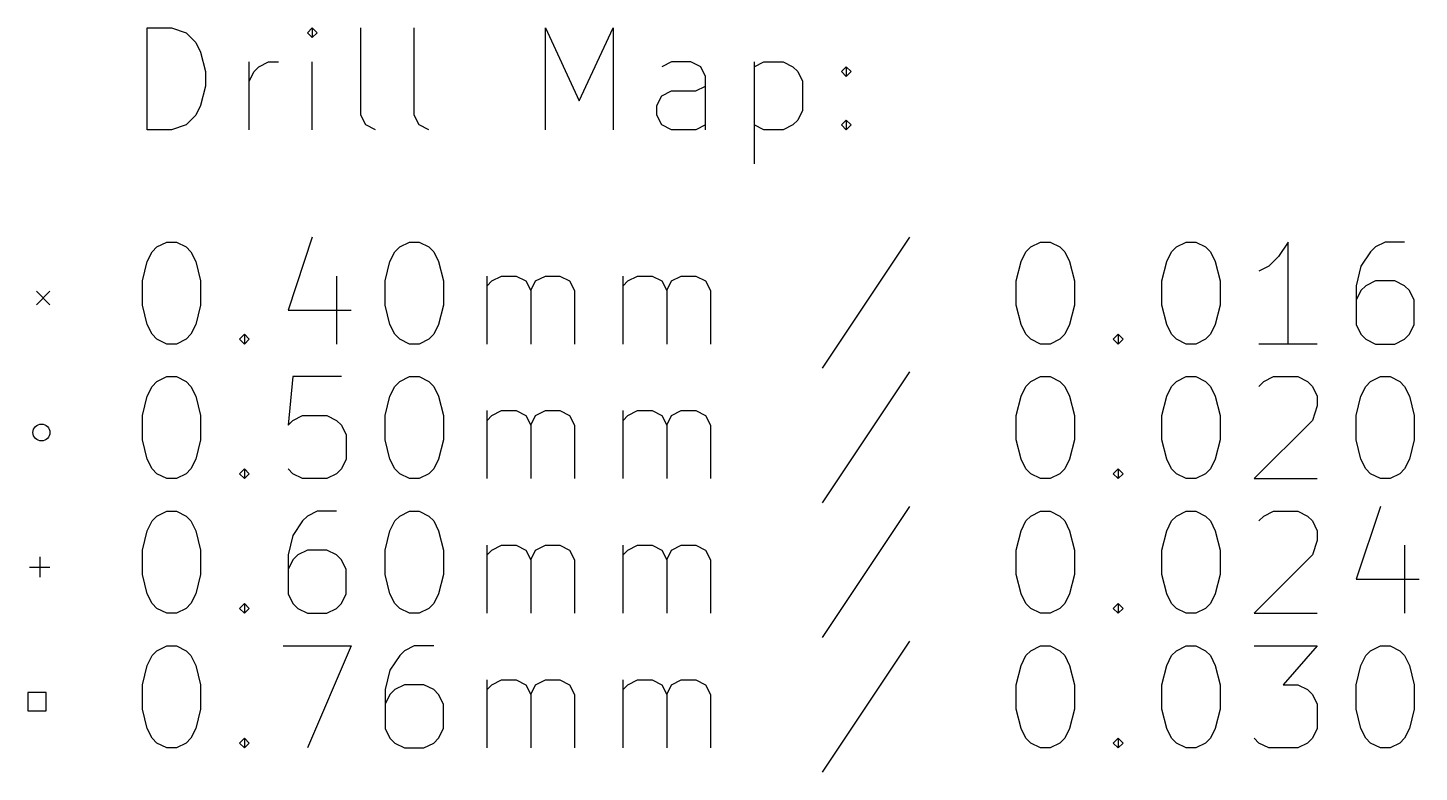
# Model space of a CAD drawing. Extents: x 28 to 204, y -135 to -30.
# Drawn here: x 29.32 to 70.27, y -111.08 to -89.18 of the extents above; entities that cross this region are included whole.
import ezdxf

# ---------------------------------------------------------------- set-up
doc = ezdxf.new("R2010")
doc.units = 0
doc.layers.add('BLACK', color=7, linetype='CONTINUOUS')

msp = doc.modelspace()

# ---------------------------------------------------------------- linework, layer by layer
at = {"layer": 'BLACK', "linetype": 'CONTINUOUS'}
for p, q in [((32.8393, -92.1821), (32.8393, -89.1821)), ((32.8393, -89.1821), (33.5536, -89.1821)), ((33.5536, -89.1821), (33.9821, -89.325)), ((37.6964, -89.1821), (37.5536, -89.325)), ((37.8393, -89.325), (37.6964, -89.1821)), ((37.6964, -89.1821), (37.6964, -89.4679)), ((39.125, -91.7536), (39.125, -89.1821)), ((40.6964, -91.7536), (40.6964, -89.1821)), ((44.5536, -92.1821), (44.5536, -89.1821)), ((44.5536, -89.1821), (45.5536, -91.325)), ((45.5536, -91.325), (46.5536, -89.1821)), ((46.5536, -89.1821), (46.5536, -92.1821)), ((33.9821, -89.325), (34.2679, -89.6107)), ((34.2679, -89.6107), (34.4107, -89.8964)), ((37.5536, -89.325), (37.6964, -89.4679)), ((37.6964, -89.4679), (37.8393, -89.325)), ((34.4107, -89.8964), (34.5536, -90.4679)), ((34.5536, -90.4679), (34.5536, -90.8964)), ((35.8393, -92.1821), (35.8393, -90.1821)), ((35.8393, -90.7536), (35.9821, -90.4679)), ((35.9821, -90.4679), (36.125, -90.325)), ((36.125, -90.325), (36.4107, -90.1821)), ((36.4107, -90.1821), (36.6964, -90.1821)), ((37.6964, -92.1821), (37.6964, -90.1821)), ((48.2679, -90.1821), (47.9821, -90.325)), ((48.8393, -90.1821), (48.2679, -90.1821)), ((49.125, -90.325), (48.8393, -90.1821)), ((49.2679, -90.6107), (49.125, -90.325)), ((50.6964, -90.1821), (50.6964, -93.1821)), ((50.6964, -90.325), (50.9821, -90.1821)), ((50.9821, -90.1821), (51.5536, -90.1821)), ((51.5536, -90.1821), (51.8393, -90.325)), ((51.8393, -90.325), (51.9821, -90.4679)), ((51.9821, -90.4679), (52.125, -90.7536)), ((53.2679, -90.4679), (53.4107, -90.325)), ((53.4107, -90.6107), (53.2679, -90.4679)), ((53.4107, -90.325), (53.5536, -90.4679)), ((53.4107, -90.325), (53.4107, -90.6107)), ((53.5536, -90.4679), (53.4107, -90.6107)), ((49.2679, -92.1821), (49.2679, -90.6107)), ((52.125, -90.7536), (52.125, -91.6107)), ((34.5536, -90.8964), (34.4107, -91.4679)), ((47.8393, -91.4679), (47.9821, -91.1821)), ((47.9821, -91.1821), (48.2679, -91.0393)), ((48.2679, -91.0393), (48.9821, -91.0393)), ((48.9821, -91.0393), (49.2679, -90.8964)), ((34.4107, -91.4679), (34.2679, -91.7536)), ((47.8393, -91.7536), (47.8393, -91.4679)), ((52.125, -91.6107), (51.9821, -91.8964)), ((33.9821, -92.0393), (33.5536, -92.1821)), ((34.2679, -91.7536), (33.9821, -92.0393)), ((39.2679, -92.0393), (39.125, -91.7536)), ((39.5536, -92.1821), (39.2679, -92.0393)), ((40.8393, -92.0393), (40.6964, -91.7536)), ((41.125, -92.1821), (40.8393, -92.0393)), ((47.9821, -92.0393), (47.8393, -91.7536)), ((48.2679, -92.1821), (47.9821, -92.0393)), ((49.2679, -92.0393), (48.9821, -92.1821)), ((50.9821, -92.1821), (50.6964, -92.0393)), ((51.8393, -92.0393), (51.5536, -92.1821)), ((51.9821, -91.8964), (51.8393, -92.0393)), ((53.2679, -92.0393), (53.4107, -91.8964)), ((53.4107, -92.1821), (53.2679, -92.0393)), ((53.4107, -91.8964), (53.5536, -92.0393)), ((53.4107, -91.8964), (53.4107, -92.1821)), ((53.5536, -92.0393), (53.4107, -92.1821)), ((33.5536, -92.1821), (32.8393, -92.1821)), ((48.9821, -92.1821), (48.2679, -92.1821)), ((51.5536, -92.1821), (50.9821, -92.1821)), ((37.6964, -95.3393), (36.9821, -97.4821)), ((55.2679, -95.3393), (52.6964, -99.1964)), ((32.8393, -96.0536), (32.9821, -95.7679)), ((32.9821, -95.7679), (33.125, -95.625)), ((33.125, -95.625), (33.4107, -95.4821)), ((33.4107, -95.4821), (33.6964, -95.4821)), ((33.6964, -95.4821), (33.9821, -95.625)), ((33.9821, -95.625), (34.125, -95.7679)), ((34.125, -95.7679), (34.2679, -96.0536)), ((39.9821, -96.0536), (40.125, -95.7679)), ((40.125, -95.7679), (40.2679, -95.625)), ((40.2679, -95.625), (40.5536, -95.4821)), ((40.5536, -95.4821), (40.8393, -95.4821)), ((40.8393, -95.4821), (41.125, -95.625)), ((41.125, -95.625), (41.2679, -95.7679)), ((41.2679, -95.7679), (41.4107, -96.0536)), ((58.5536, -96.0536), (58.6964, -95.7679)), ((58.6964, -95.7679), (58.8393, -95.625)), ((58.8393, -95.625), (59.125, -95.4821)), ((59.125, -95.4821), (59.4107, -95.4821)), ((59.4107, -95.4821), (59.6964, -95.625)), ((59.6964, -95.625), (59.8393, -95.7679)), ((59.8393, -95.7679), (59.9821, -96.0536)), ((62.8393, -96.0536), (62.9821, -95.7679)), ((62.9821, -95.7679), (63.125, -95.625)), ((63.125, -95.625), (63.4107, -95.4821)), ((63.4107, -95.4821), (63.6964, -95.4821)), ((63.6964, -95.4821), (63.9821, -95.625)), ((63.9821, -95.625), (64.125, -95.7679)), ((64.125, -95.7679), (64.2679, -96.0536)), ((66.4107, -95.4821), (66.125, -95.9107)), ((66.4107, -98.4821), (66.4107, -95.4821)), ((68.8393, -95.7679), (68.5536, -96.1964)), ((68.9821, -95.625), (68.8393, -95.7679)), ((69.2679, -95.4821), (68.9821, -95.625)), ((69.8393, -95.4821), (69.2679, -95.4821)), ((32.6964, -96.625), (32.8393, -96.0536)), ((34.2679, -96.0536), (34.4107, -96.625)), ((39.8393, -96.625), (39.9821, -96.0536)), ((41.4107, -96.0536), (41.5536, -96.625)), ((58.4107, -96.625), (58.5536, -96.0536)), ((59.9821, -96.0536), (60.125, -96.625)), ((62.6964, -96.625), (62.8393, -96.0536)), ((64.2679, -96.0536), (64.4107, -96.625)), ((65.8393, -96.1964), (65.5536, -96.3393)), ((66.125, -95.9107), (65.8393, -96.1964)), ((68.5536, -96.1964), (68.4107, -96.7679)), ((32.6964, -97.3393), (32.6964, -96.625)), ((34.4107, -96.625), (34.4107, -97.3393)), ((38.4107, -96.4821), (38.4107, -98.4821)), ((39.8393, -97.3393), (39.8393, -96.625)), ((41.5536, -96.625), (41.5536, -97.3393)), ((42.8393, -98.4821), (42.8393, -96.4821)), ((42.8393, -96.7679), (42.9821, -96.625)), ((42.9821, -96.625), (43.2679, -96.4821)), ((43.2679, -96.4821), (43.6964, -96.4821)), ((43.6964, -96.4821), (43.9821, -96.625)), ((43.9821, -96.625), (44.125, -96.9107)), ((44.125, -96.9107), (44.2679, -96.625)), ((44.2679, -96.625), (44.5536, -96.4821)), ((44.5536, -96.4821), (44.9821, -96.4821)), ((44.9821, -96.4821), (45.2679, -96.625)), ((45.2679, -96.625), (45.4107, -96.9107)), ((46.8393, -98.4821), (46.8393, -96.4821)), ((46.8393, -96.7679), (46.9821, -96.625)), ((46.9821, -96.625), (47.2679, -96.4821)), ((47.2679, -96.4821), (47.6964, -96.4821)), ((47.6964, -96.4821), (47.9821, -96.625)), ((47.9821, -96.625), (48.125, -96.9107)), ((48.125, -96.9107), (48.2679, -96.625)), ((48.2679, -96.625), (48.5536, -96.4821)), ((48.5536, -96.4821), (48.9821, -96.4821)), ((48.9821, -96.4821), (49.2679, -96.625)), ((49.2679, -96.625), (49.4107, -96.9107)), ((58.4107, -97.3393), (58.4107, -96.625)), ((60.125, -96.625), (60.125, -97.3393)), ((62.6964, -97.3393), (62.6964, -96.625)), ((64.4107, -96.625), (64.4107, -97.3393)), ((68.9821, -96.625), (68.6964, -96.7679)), ((69.5536, -96.625), (68.9821, -96.625)), ((69.8393, -96.7679), (69.5536, -96.625)), ((29.575, -96.925), (29.975, -97.325)), ((29.975, -96.925), (29.575, -97.325)), ((44.125, -96.9107), (44.125, -98.4821)), ((45.4107, -96.9107), (45.4107, -98.4821)), ((48.125, -96.9107), (48.125, -98.4821)), ((49.4107, -96.9107), (49.4107, -98.4821)), ((68.4107, -96.7679), (68.4107, -97.9107)), ((68.5536, -96.9107), (68.4107, -97.1964)), ((68.6964, -96.7679), (68.5536, -96.9107)), ((69.9821, -96.9107), (69.8393, -96.7679)), ((70.125, -97.1964), (69.9821, -96.9107)), ((32.8393, -97.9107), (32.6964, -97.3393)), ((34.4107, -97.3393), (34.2679, -97.9107)), ((39.9821, -97.9107), (39.8393, -97.3393)), ((41.5536, -97.3393), (41.4107, -97.9107)), ((58.5536, -97.9107), (58.4107, -97.3393)), ((60.125, -97.3393), (59.9821, -97.9107)), ((62.8393, -97.9107), (62.6964, -97.3393)), ((64.4107, -97.3393), (64.2679, -97.9107)), ((70.125, -97.9107), (70.125, -97.1964)), ((36.9821, -97.4821), (38.8393, -97.4821)), ((32.9821, -98.1964), (32.8393, -97.9107)), ((33.125, -98.3393), (32.9821, -98.1964)), ((34.125, -98.1964), (33.9821, -98.3393)), ((34.2679, -97.9107), (34.125, -98.1964)), ((35.5536, -98.3393), (35.6964, -98.1964)), ((35.6964, -98.1964), (35.8393, -98.3393)), ((35.6964, -98.1964), (35.6964, -98.4821)), ((40.125, -98.1964), (39.9821, -97.9107)), ((40.2679, -98.3393), (40.125, -98.1964)), ((41.2679, -98.1964), (41.125, -98.3393)), ((41.4107, -97.9107), (41.2679, -98.1964)), ((58.6964, -98.1964), (58.5536, -97.9107)), ((58.8393, -98.3393), (58.6964, -98.1964)), ((59.8393, -98.1964), (59.6964, -98.3393)), ((59.9821, -97.9107), (59.8393, -98.1964)), ((61.2679, -98.3393), (61.4107, -98.1964)), ((61.4107, -98.1964), (61.5536, -98.3393)), ((61.4107, -98.1964), (61.4107, -98.4821)), ((62.9821, -98.1964), (62.8393, -97.9107)), ((63.125, -98.3393), (62.9821, -98.1964)), ((64.125, -98.1964), (63.9821, -98.3393)), ((64.2679, -97.9107), (64.125, -98.1964)), ((68.4107, -97.9107), (68.5536, -98.1964)), ((68.5536, -98.1964), (68.6964, -98.3393)), ((69.8393, -98.3393), (69.9821, -98.1964)), ((69.9821, -98.1964), (70.125, -97.9107)), ((33.4107, -98.4821), (33.125, -98.3393)), ((33.6964, -98.4821), (33.4107, -98.4821)), ((33.9821, -98.3393), (33.6964, -98.4821)), ((35.6964, -98.4821), (35.5536, -98.3393)), ((35.8393, -98.3393), (35.6964, -98.4821)), ((40.5536, -98.4821), (40.2679, -98.3393)), ((40.8393, -98.4821), (40.5536, -98.4821)), ((41.125, -98.3393), (40.8393, -98.4821)), ((59.125, -98.4821), (58.8393, -98.3393)), ((59.4107, -98.4821), (59.125, -98.4821)), ((59.6964, -98.3393), (59.4107, -98.4821)), ((61.4107, -98.4821), (61.2679, -98.3393)), ((61.5536, -98.3393), (61.4107, -98.4821)), ((63.4107, -98.4821), (63.125, -98.3393)), ((63.6964, -98.4821), (63.4107, -98.4821)), ((63.9821, -98.3393), (63.6964, -98.4821)), ((67.2679, -98.4821), (65.5536, -98.4821)), ((68.6964, -98.3393), (68.9821, -98.4821)), ((68.9821, -98.4821), (69.5536, -98.4821)), ((69.5536, -98.4821), (69.8393, -98.3393)), ((33.125, -99.585), (33.4107, -99.4421)), ((33.4107, -99.4421), (33.6964, -99.4421)), ((33.6964, -99.4421), (33.9821, -99.585)), ((37.125, -99.4421), (36.9821, -100.871)), ((38.5536, -99.4421), (37.125, -99.4421)), ((40.2679, -99.585), (40.5536, -99.4421)), ((40.5536, -99.4421), (40.8393, -99.4421)), ((40.8393, -99.4421), (41.125, -99.585)), ((55.2679, -99.2993), (52.6964, -103.156)), ((58.8393, -99.585), (59.125, -99.4421)), ((59.125, -99.4421), (59.4107, -99.4421)), ((59.4107, -99.4421), (59.6964, -99.585)), ((63.125, -99.585), (63.4107, -99.4421)), ((63.4107, -99.4421), (63.6964, -99.4421)), ((63.6964, -99.4421), (63.9821, -99.585)), ((65.6964, -99.585), (65.9821, -99.4421)), ((65.9821, -99.4421), (66.6964, -99.4421)), ((66.6964, -99.4421), (66.9821, -99.585)), ((68.8393, -99.585), (69.125, -99.4421)), ((69.125, -99.4421), (69.4107, -99.4421)), ((69.4107, -99.4421), (69.6964, -99.585)), ((32.8393, -100.014), (32.9821, -99.7279)), ((32.9821, -99.7279), (33.125, -99.585)), ((33.9821, -99.585), (34.125, -99.7279)), ((34.125, -99.7279), (34.2679, -100.014)), ((39.9821, -100.014), (40.125, -99.7279)), ((40.125, -99.7279), (40.2679, -99.585)), ((41.125, -99.585), (41.2679, -99.7279)), ((41.2679, -99.7279), (41.4107, -100.014)), ((58.5536, -100.014), (58.6964, -99.7279)), ((58.6964, -99.7279), (58.8393, -99.585)), ((59.6964, -99.585), (59.8393, -99.7279)), ((59.8393, -99.7279), (59.9821, -100.014)), ((62.8393, -100.014), (62.9821, -99.7279)), ((62.9821, -99.7279), (63.125, -99.585)), ((63.9821, -99.585), (64.125, -99.7279)), ((64.125, -99.7279), (64.2679, -100.014)), ((65.5536, -99.7279), (65.6964, -99.585)), ((66.9821, -99.585), (67.125, -99.7279)), ((67.125, -99.7279), (67.2679, -100.014)), ((68.5536, -100.014), (68.6964, -99.7279)), ((68.6964, -99.7279), (68.8393, -99.585)), ((69.6964, -99.585), (69.8393, -99.7279)), ((69.8393, -99.7279), (69.9821, -100.014)), ((32.6964, -100.585), (32.8393, -100.014)), ((34.2679, -100.014), (34.4107, -100.585)), ((39.8393, -100.585), (39.9821, -100.014)), ((41.4107, -100.014), (41.5536, -100.585)), ((58.4107, -100.585), (58.5536, -100.014)), ((59.9821, -100.014), (60.125, -100.585)), ((62.6964, -100.585), (62.8393, -100.014)), ((64.2679, -100.014), (64.4107, -100.585)), ((67.2679, -100.299), (67.125, -100.728)), ((67.2679, -100.014), (67.2679, -100.299)), ((68.4107, -100.585), (68.5536, -100.014)), ((69.9821, -100.014), (70.125, -100.585)), ((32.6964, -101.299), (32.6964, -100.585)), ((34.4107, -100.585), (34.4107, -101.299)), ((37.125, -100.728), (37.4107, -100.585)), ((37.4107, -100.585), (38.125, -100.585)), ((38.125, -100.585), (38.4107, -100.728)), ((39.8393, -101.299), (39.8393, -100.585)), ((41.5536, -100.585), (41.5536, -101.299)), ((42.8393, -102.442), (42.8393, -100.442)), ((42.8393, -100.728), (42.9821, -100.585)), ((42.9821, -100.585), (43.2679, -100.442)), ((43.2679, -100.442), (43.6964, -100.442)), ((43.6964, -100.442), (43.9821, -100.585)), ((43.9821, -100.585), (44.125, -100.871)), ((44.125, -100.871), (44.2679, -100.585)), ((44.2679, -100.585), (44.5536, -100.442)), ((44.5536, -100.442), (44.9821, -100.442)), ((44.9821, -100.442), (45.2679, -100.585)), ((45.2679, -100.585), (45.4107, -100.871)), ((46.8393, -102.442), (46.8393, -100.442)), ((46.8393, -100.728), (46.9821, -100.585)), ((46.9821, -100.585), (47.2679, -100.442)), ((47.2679, -100.442), (47.6964, -100.442)), ((47.6964, -100.442), (47.9821, -100.585)), ((47.9821, -100.585), (48.125, -100.871)), ((48.125, -100.871), (48.2679, -100.585)), ((48.2679, -100.585), (48.5536, -100.442)), ((48.5536, -100.442), (48.9821, -100.442)), ((48.9821, -100.442), (49.2679, -100.585)), ((49.2679, -100.585), (49.4107, -100.871)), ((58.4107, -101.299), (58.4107, -100.585)), ((60.125, -100.585), (60.125, -101.299)), ((62.6964, -101.299), (62.6964, -100.585)), ((64.4107, -100.585), (64.4107, -101.299)), ((68.4107, -101.299), (68.4107, -100.585)), ((70.125, -100.585), (70.125, -101.299)), ((36.9821, -100.871), (37.125, -100.728)), ((38.4107, -100.728), (38.5536, -100.871)), ((38.5536, -100.871), (38.6964, -101.156)), ((44.125, -100.871), (44.125, -102.442)), ((45.4107, -100.871), (45.4107, -102.442)), ((48.125, -100.871), (48.125, -102.442)), ((49.4107, -100.871), (49.4107, -102.442)), ((67.125, -100.728), (65.4107, -102.442)), ((32.8393, -101.871), (32.6964, -101.299)), ((34.4107, -101.299), (34.2679, -101.871)), ((38.6964, -101.156), (38.6964, -101.871)), ((39.9821, -101.871), (39.8393, -101.299)), ((41.5536, -101.299), (41.4107, -101.871)), ((58.5536, -101.871), (58.4107, -101.299)), ((60.125, -101.299), (59.9821, -101.871)), ((62.8393, -101.871), (62.6964, -101.299)), ((64.4107, -101.299), (64.2679, -101.871)), ((68.5536, -101.871), (68.4107, -101.299)), ((70.125, -101.299), (69.9821, -101.871)), ((32.9821, -102.156), (32.8393, -101.871)), ((34.2679, -101.871), (34.125, -102.156)), ((38.6964, -101.871), (38.5536, -102.156)), ((40.125, -102.156), (39.9821, -101.871)), ((41.4107, -101.871), (41.2679, -102.156)), ((58.6964, -102.156), (58.5536, -101.871)), ((59.9821, -101.871), (59.8393, -102.156)), ((62.9821, -102.156), (62.8393, -101.871)), ((64.2679, -101.871), (64.125, -102.156)), ((68.6964, -102.156), (68.5536, -101.871)), ((69.9821, -101.871), (69.8393, -102.156)), ((33.125, -102.299), (32.9821, -102.156)), ((33.4107, -102.442), (33.125, -102.299)), ((33.9821, -102.299), (33.6964, -102.442)), ((34.125, -102.156), (33.9821, -102.299)), ((35.5536, -102.299), (35.6964, -102.156)), ((35.6964, -102.442), (35.5536, -102.299)), ((35.6964, -102.156), (35.8393, -102.299)), ((35.6964, -102.156), (35.6964, -102.442)), ((35.8393, -102.299), (35.6964, -102.442)), ((37.125, -102.299), (36.9821, -102.156)), ((37.4107, -102.442), (37.125, -102.299)), ((38.4107, -102.299), (38.125, -102.442)), ((38.5536, -102.156), (38.4107, -102.299)), ((40.2679, -102.299), (40.125, -102.156)), ((40.5536, -102.442), (40.2679, -102.299)), ((41.125, -102.299), (40.8393, -102.442)), ((41.2679, -102.156), (41.125, -102.299)), ((58.8393, -102.299), (58.6964, -102.156)), ((59.125, -102.442), (58.8393, -102.299)), ((59.6964, -102.299), (59.4107, -102.442)), ((59.8393, -102.156), (59.6964, -102.299)), ((61.2679, -102.299), (61.4107, -102.156)), ((61.4107, -102.442), (61.2679, -102.299)), ((61.4107, -102.156), (61.5536, -102.299)), ((61.4107, -102.156), (61.4107, -102.442)), ((61.5536, -102.299), (61.4107, -102.442)), ((63.125, -102.299), (62.9821, -102.156)), ((63.4107, -102.442), (63.125, -102.299)), ((63.9821, -102.299), (63.6964, -102.442)), ((64.125, -102.156), (63.9821, -102.299)), ((68.8393, -102.299), (68.6964, -102.156)), ((69.125, -102.442), (68.8393, -102.299)), ((69.6964, -102.299), (69.4107, -102.442)), ((69.8393, -102.156), (69.6964, -102.299)), ((33.6964, -102.442), (33.4107, -102.442)), ((38.125, -102.442), (37.4107, -102.442)), ((40.8393, -102.442), (40.5536, -102.442)), ((59.4107, -102.442), (59.125, -102.442)), ((63.6964, -102.442), (63.4107, -102.442)), ((65.4107, -102.442), (67.2679, -102.442)), ((69.4107, -102.442), (69.125, -102.442)), ((32.9821, -103.688), (33.125, -103.545)), ((33.125, -103.545), (33.4107, -103.402)), ((33.4107, -103.402), (33.6964, -103.402)), ((33.6964, -103.402), (33.9821, -103.545)), ((33.9821, -103.545), (34.125, -103.688)), ((37.5536, -103.545), (37.4107, -103.688)), ((37.8393, -103.402), (37.5536, -103.545)), ((38.4107, -103.402), (37.8393, -103.402)), ((40.125, -103.688), (40.2679, -103.545)), ((40.2679, -103.545), (40.5536, -103.402)), ((40.5536, -103.402), (40.8393, -103.402)), ((40.8393, -103.402), (41.125, -103.545)), ((41.125, -103.545), (41.2679, -103.688)), ((55.2679, -103.259), (52.6964, -107.116)), ((58.6964, -103.688), (58.8393, -103.545)), ((58.8393, -103.545), (59.125, -103.402)), ((59.125, -103.402), (59.4107, -103.402)), ((59.4107, -103.402), (59.6964, -103.545)), ((59.6964, -103.545), (59.8393, -103.688)), ((62.9821, -103.688), (63.125, -103.545)), ((63.125, -103.545), (63.4107, -103.402)), ((63.4107, -103.402), (63.6964, -103.402)), ((63.6964, -103.402), (63.9821, -103.545)), ((63.9821, -103.545), (64.125, -103.688)), ((65.5536, -103.688), (65.6964, -103.545)), ((65.6964, -103.545), (65.9821, -103.402)), ((65.9821, -103.402), (66.6964, -103.402)), ((66.6964, -103.402), (66.9821, -103.545)), ((66.9821, -103.545), (67.125, -103.688)), ((69.125, -103.259), (68.4107, -105.402)), ((32.6964, -104.545), (32.8393, -103.974)), ((32.8393, -103.974), (32.9821, -103.688)), ((34.125, -103.688), (34.2679, -103.974)), ((34.2679, -103.974), (34.4107, -104.545)), ((37.4107, -103.688), (37.125, -104.116)), ((39.8393, -104.545), (39.9821, -103.974)), ((39.9821, -103.974), (40.125, -103.688)), ((41.2679, -103.688), (41.4107, -103.974)), ((41.4107, -103.974), (41.5536, -104.545)), ((58.4107, -104.545), (58.5536, -103.974)), ((58.5536, -103.974), (58.6964, -103.688)), ((59.8393, -103.688), (59.9821, -103.974)), ((59.9821, -103.974), (60.125, -104.545)), ((62.6964, -104.545), (62.8393, -103.974)), ((62.8393, -103.974), (62.9821, -103.688)), ((64.125, -103.688), (64.2679, -103.974)), ((64.2679, -103.974), (64.4107, -104.545)), ((67.125, -103.688), (67.2679, -103.974)), ((67.2679, -103.974), (67.2679, -104.259)), ((37.125, -104.116), (36.9821, -104.688)), ((42.8393, -106.402), (42.8393, -104.402)), ((42.9821, -104.545), (43.2679, -104.402)), ((43.2679, -104.402), (43.6964, -104.402)), ((43.6964, -104.402), (43.9821, -104.545)), ((44.2679, -104.545), (44.5536, -104.402)), ((44.5536, -104.402), (44.9821, -104.402)), ((44.9821, -104.402), (45.2679, -104.545)), ((46.8393, -106.402), (46.8393, -104.402)), ((46.9821, -104.545), (47.2679, -104.402)), ((47.2679, -104.402), (47.6964, -104.402)), ((47.6964, -104.402), (47.9821, -104.545)), ((48.2679, -104.545), (48.5536, -104.402)), ((48.5536, -104.402), (48.9821, -104.402)), ((48.9821, -104.402), (49.2679, -104.545)), ((67.2679, -104.259), (67.125, -104.688)), ((69.8393, -104.402), (69.8393, -106.402)), ((29.675, -104.745), (29.675, -105.345)), ((32.6964, -105.259), (32.6964, -104.545)), ((34.4107, -104.545), (34.4107, -105.259)), ((36.9821, -104.688), (36.9821, -105.831)), ((37.2679, -104.688), (37.125, -104.831)), ((37.5536, -104.545), (37.2679, -104.688)), ((38.125, -104.545), (37.5536, -104.545)), ((38.4107, -104.688), (38.125, -104.545)), ((38.5536, -104.831), (38.4107, -104.688)), ((39.8393, -105.259), (39.8393, -104.545)), ((41.5536, -104.545), (41.5536, -105.259)), ((42.8393, -104.688), (42.9821, -104.545)), ((43.9821, -104.545), (44.125, -104.831)), ((44.125, -104.831), (44.2679, -104.545)), ((45.2679, -104.545), (45.4107, -104.831)), ((46.8393, -104.688), (46.9821, -104.545)), ((47.9821, -104.545), (48.125, -104.831)), ((48.125, -104.831), (48.2679, -104.545)), ((49.2679, -104.545), (49.4107, -104.831)), ((58.4107, -105.259), (58.4107, -104.545)), ((60.125, -104.545), (60.125, -105.259)), ((62.6964, -105.259), (62.6964, -104.545)), ((64.4107, -104.545), (64.4107, -105.259)), ((67.125, -104.688), (65.4107, -106.402)), ((29.375, -105.045), (29.975, -105.045)), ((37.125, -104.831), (36.9821, -105.116)), ((38.6964, -105.116), (38.5536, -104.831)), ((38.6964, -105.831), (38.6964, -105.116)), ((44.125, -104.831), (44.125, -106.402)), ((45.4107, -104.831), (45.4107, -106.402)), ((48.125, -104.831), (48.125, -106.402)), ((49.4107, -104.831), (49.4107, -106.402)), ((32.8393, -105.831), (32.6964, -105.259)), ((34.4107, -105.259), (34.2679, -105.831)), ((39.9821, -105.831), (39.8393, -105.259)), ((41.5536, -105.259), (41.4107, -105.831)), ((58.5536, -105.831), (58.4107, -105.259)), ((60.125, -105.259), (59.9821, -105.831)), ((62.8393, -105.831), (62.6964, -105.259)), ((64.4107, -105.259), (64.2679, -105.831)), ((68.4107, -105.402), (70.2679, -105.402)), ((32.9821, -106.116), (32.8393, -105.831)), ((34.2679, -105.831), (34.125, -106.116)), ((36.9821, -105.831), (37.125, -106.116)), ((38.5536, -106.116), (38.6964, -105.831)), ((40.125, -106.116), (39.9821, -105.831)), ((41.4107, -105.831), (41.2679, -106.116)), ((58.6964, -106.116), (58.5536, -105.831)), ((59.9821, -105.831), (59.8393, -106.116)), ((62.9821, -106.116), (62.8393, -105.831)), ((64.2679, -105.831), (64.125, -106.116)), ((33.125, -106.259), (32.9821, -106.116)), ((33.4107, -106.402), (33.125, -106.259)), ((33.6964, -106.402), (33.4107, -106.402)), ((33.9821, -106.259), (33.6964, -106.402)), ((34.125, -106.116), (33.9821, -106.259)), ((35.5536, -106.259), (35.6964, -106.116)), ((35.6964, -106.402), (35.5536, -106.259)), ((35.6964, -106.116), (35.8393, -106.259)), ((35.6964, -106.116), (35.6964, -106.402)), ((35.8393, -106.259), (35.6964, -106.402)), ((37.125, -106.116), (37.2679, -106.259)), ((37.2679, -106.259), (37.5536, -106.402)), ((37.5536, -106.402), (38.125, -106.402)), ((38.125, -106.402), (38.4107, -106.259)), ((38.4107, -106.259), (38.5536, -106.116)), ((40.2679, -106.259), (40.125, -106.116)), ((40.5536, -106.402), (40.2679, -106.259)), ((40.8393, -106.402), (40.5536, -106.402)), ((41.125, -106.259), (40.8393, -106.402)), ((41.2679, -106.116), (41.125, -106.259)), ((58.8393, -106.259), (58.6964, -106.116)), ((59.125, -106.402), (58.8393, -106.259)), ((59.4107, -106.402), (59.125, -106.402)), ((59.6964, -106.259), (59.4107, -106.402)), ((59.8393, -106.116), (59.6964, -106.259)), ((61.2679, -106.259), (61.4107, -106.116)), ((61.4107, -106.402), (61.2679, -106.259)), ((61.4107, -106.116), (61.5536, -106.259)), ((61.4107, -106.116), (61.4107, -106.402)), ((61.5536, -106.259), (61.4107, -106.402)), ((63.125, -106.259), (62.9821, -106.116)), ((63.4107, -106.402), (63.125, -106.259)), ((63.6964, -106.402), (63.4107, -106.402)), ((63.9821, -106.259), (63.6964, -106.402)), ((64.125, -106.116), (63.9821, -106.259)), ((65.4107, -106.402), (67.2679, -106.402)), ((55.2679, -107.219), (52.6964, -111.076)), ((32.8393, -107.934), (32.9821, -107.648)), ((32.9821, -107.648), (33.125, -107.505)), ((33.125, -107.505), (33.4107, -107.362)), ((33.4107, -107.362), (33.6964, -107.362)), ((33.6964, -107.362), (33.9821, -107.505)), ((33.9821, -107.505), (34.125, -107.648)), ((34.125, -107.648), (34.2679, -107.934)), ((36.8393, -107.362), (38.8393, -107.362)), ((38.8393, -107.362), (37.5536, -110.362)), ((40.2679, -107.648), (39.9821, -108.076)), ((40.4107, -107.505), (40.2679, -107.648)), ((40.6964, -107.362), (40.4107, -107.505)), ((41.2679, -107.362), (40.6964, -107.362)), ((58.5536, -107.934), (58.6964, -107.648)), ((58.6964, -107.648), (58.8393, -107.505)), ((58.8393, -107.505), (59.125, -107.362)), ((59.125, -107.362), (59.4107, -107.362)), ((59.4107, -107.362), (59.6964, -107.505)), ((59.6964, -107.505), (59.8393, -107.648)), ((59.8393, -107.648), (59.9821, -107.934)), ((62.8393, -107.934), (62.9821, -107.648)), ((62.9821, -107.648), (63.125, -107.505)), ((63.125, -107.505), (63.4107, -107.362)), ((63.4107, -107.362), (63.6964, -107.362)), ((63.6964, -107.362), (63.9821, -107.505)), ((63.9821, -107.505), (64.125, -107.648)), ((64.125, -107.648), (64.2679, -107.934)), ((65.4107, -107.362), (67.2679, -107.362)), ((67.2679, -107.362), (66.2679, -108.505)), ((68.5536, -107.934), (68.6964, -107.648)), ((68.6964, -107.648), (68.8393, -107.505)), ((68.8393, -107.505), (69.125, -107.362)), ((69.125, -107.362), (69.4107, -107.362)), ((69.4107, -107.362), (69.6964, -107.505)), ((69.6964, -107.505), (69.8393, -107.648)), ((69.8393, -107.648), (69.9821, -107.934)), ((32.6964, -108.505), (32.8393, -107.934)), ((34.2679, -107.934), (34.4107, -108.505)), ((39.9821, -108.076), (39.8393, -108.648)), ((58.4107, -108.505), (58.5536, -107.934)), ((59.9821, -107.934), (60.125, -108.505)), ((62.6964, -108.505), (62.8393, -107.934)), ((64.2679, -107.934), (64.4107, -108.505)), ((68.4107, -108.505), (68.5536, -107.934)), ((69.9821, -107.934), (70.125, -108.505)), ((42.8393, -110.362), (42.8393, -108.362)), ((42.9821, -108.505), (43.2679, -108.362)), ((43.2679, -108.362), (43.6964, -108.362)), ((43.6964, -108.362), (43.9821, -108.505)), ((44.2679, -108.505), (44.5536, -108.362)), ((44.5536, -108.362), (44.9821, -108.362)), ((44.9821, -108.362), (45.2679, -108.505)), ((46.8393, -110.362), (46.8393, -108.362)), ((46.9821, -108.505), (47.2679, -108.362)), ((47.2679, -108.362), (47.6964, -108.362)), ((47.6964, -108.362), (47.9821, -108.505)), ((48.2679, -108.505), (48.5536, -108.362)), ((48.5536, -108.362), (48.9821, -108.362)), ((48.9821, -108.362), (49.2679, -108.505)), ((29.8634, -108.736), (29.3246, -108.736)), ((29.3246, -108.736), (29.3246, -109.274)), ((29.8634, -109.274), (29.8634, -108.736)), ((32.6964, -109.219), (32.6964, -108.505)), ((34.4107, -108.505), (34.4107, -109.219)), ((39.8393, -108.648), (39.8393, -109.791)), ((39.9821, -108.791), (39.8393, -109.076)), ((40.125, -108.648), (39.9821, -108.791)), ((40.4107, -108.505), (40.125, -108.648)), ((40.9821, -108.505), (40.4107, -108.505)), ((41.2679, -108.648), (40.9821, -108.505)), ((41.4107, -108.791), (41.2679, -108.648)), ((41.5536, -109.076), (41.4107, -108.791)), ((42.8393, -108.648), (42.9821, -108.505)), ((43.9821, -108.505), (44.125, -108.791)), ((44.125, -108.791), (44.2679, -108.505)), ((44.125, -108.791), (44.125, -110.362)), ((45.2679, -108.505), (45.4107, -108.791)), ((45.4107, -108.791), (45.4107, -110.362)), ((46.8393, -108.648), (46.9821, -108.505)), ((47.9821, -108.505), (48.125, -108.791)), ((48.125, -108.791), (48.2679, -108.505)), ((48.125, -108.791), (48.125, -110.362)), ((49.2679, -108.505), (49.4107, -108.791)), ((49.4107, -108.791), (49.4107, -110.362)), ((58.4107, -109.219), (58.4107, -108.505)), ((60.125, -108.505), (60.125, -109.219)), ((62.6964, -109.219), (62.6964, -108.505)), ((64.4107, -108.505), (64.4107, -109.219)), ((66.2679, -108.505), (66.6964, -108.505)), ((66.6964, -108.505), (66.9821, -108.648)), ((66.9821, -108.648), (67.125, -108.791)), ((67.125, -108.791), (67.2679, -109.076)), ((68.4107, -109.219), (68.4107, -108.505)), ((70.125, -108.505), (70.125, -109.219)), ((29.3246, -109.274), (29.8634, -109.274)), ((32.8393, -109.791), (32.6964, -109.219)), ((34.4107, -109.219), (34.2679, -109.791)), ((41.5536, -109.791), (41.5536, -109.076)), ((58.5536, -109.791), (58.4107, -109.219)), ((60.125, -109.219), (59.9821, -109.791)), ((62.8393, -109.791), (62.6964, -109.219)), ((64.4107, -109.219), (64.2679, -109.791)), ((67.2679, -109.076), (67.2679, -109.791)), ((68.5536, -109.791), (68.4107, -109.219)), ((70.125, -109.219), (69.9821, -109.791)), ((32.9821, -110.076), (32.8393, -109.791)), ((33.125, -110.219), (32.9821, -110.076)), ((34.125, -110.076), (33.9821, -110.219)), ((34.2679, -109.791), (34.125, -110.076)), ((35.5536, -110.219), (35.6964, -110.076)), ((35.6964, -110.076), (35.8393, -110.219)), ((35.6964, -110.076), (35.6964, -110.362)), ((39.8393, -109.791), (39.9821, -110.076)), ((39.9821, -110.076), (40.125, -110.219)), ((41.2679, -110.219), (41.4107, -110.076)), ((41.4107, -110.076), (41.5536, -109.791)), ((58.6964, -110.076), (58.5536, -109.791)), ((58.8393, -110.219), (58.6964, -110.076)), ((59.8393, -110.076), (59.6964, -110.219)), ((59.9821, -109.791), (59.8393, -110.076)), ((61.2679, -110.219), (61.4107, -110.076)), ((61.4107, -110.076), (61.5536, -110.219)), ((61.4107, -110.076), (61.4107, -110.362)), ((62.9821, -110.076), (62.8393, -109.791)), ((63.125, -110.219), (62.9821, -110.076)), ((64.125, -110.076), (63.9821, -110.219)), ((64.2679, -109.791), (64.125, -110.076)), ((65.5536, -110.219), (65.4107, -110.076)), ((67.125, -110.076), (66.9821, -110.219)), ((67.2679, -109.791), (67.125, -110.076)), ((68.6964, -110.076), (68.5536, -109.791)), ((68.8393, -110.219), (68.6964, -110.076)), ((69.8393, -110.076), (69.6964, -110.219)), ((69.9821, -109.791), (69.8393, -110.076)), ((33.4107, -110.362), (33.125, -110.219)), ((33.6964, -110.362), (33.4107, -110.362)), ((33.9821, -110.219), (33.6964, -110.362)), ((35.6964, -110.362), (35.5536, -110.219)), ((35.8393, -110.219), (35.6964, -110.362)), ((40.125, -110.219), (40.4107, -110.362)), ((40.4107, -110.362), (40.9821, -110.362)), ((40.9821, -110.362), (41.2679, -110.219)), ((59.125, -110.362), (58.8393, -110.219)), ((59.4107, -110.362), (59.125, -110.362)), ((59.6964, -110.219), (59.4107, -110.362)), ((61.4107, -110.362), (61.2679, -110.219)), ((61.5536, -110.219), (61.4107, -110.362)), ((63.4107, -110.362), (63.125, -110.219)), ((63.6964, -110.362), (63.4107, -110.362)), ((63.9821, -110.219), (63.6964, -110.362)), ((65.8393, -110.362), (65.5536, -110.219)), ((66.6964, -110.362), (65.8393, -110.362)), ((66.9821, -110.219), (66.6964, -110.362)), ((69.125, -110.362), (68.8393, -110.219)), ((69.4107, -110.362), (69.125, -110.362)), ((69.6964, -110.219), (69.4107, -110.362))]:
    msp.add_line(p, q, dxfattribs=at)
at = {"layer": 'BLACK'}
msp.add_circle((29.725, -101.085), 0.25, dxfattribs=at)

doc.saveas('drawing.dxf')
